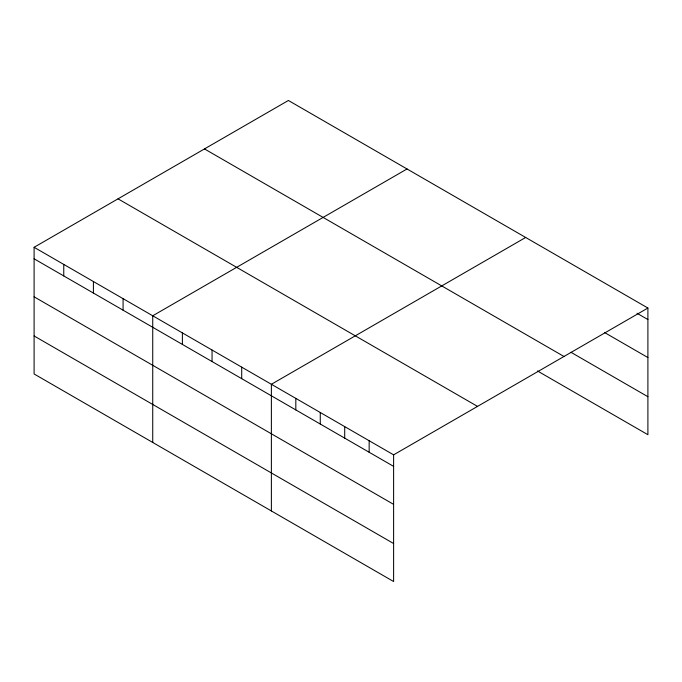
<?xml version="1.0" encoding="UTF-8"?>
<svg xmlns="http://www.w3.org/2000/svg" width="682" height="682" viewBox="0 0 682 682"><rect width="100%" height="100%" fill="white"/><g stroke="black" fill="none" stroke-linecap="round" stroke-linejoin="round"><path stroke-width="1.02" d="M393.608 504.365L393.608 454.843L34.1 247.293L34.1 373.966L393.608 581.524L393.608 504.365L34.1 296.815M537.442 370.94L647.9 434.707L647.9 308.034L288.392 100.476L34.1 247.293M407.035 168.965L152.734 315.783L152.734 442.465M525.669 237.464L271.376 384.281L271.376 510.954M393.608 454.843L647.9 308.034M637.039 313.277L647.9 319.551M604.44 332.458L647.9 357.556M570.936 352.279L647.9 396.711M204.481 148.923L563.98 356.481M118.02 198.837L477.519 406.395M34.1 258.81L393.608 466.369M34.1 335.97L393.608 543.52M369.158 440.734L369.158 452.251M344.708 426.617L344.708 438.134M320.267 412.508L320.267 424.025M295.817 398.39L295.817 409.908M241.709 367.155L241.709 378.672M212.051 350.028L212.051 361.545M182.392 332.91L182.392 344.427M123.075 298.656L123.075 310.182M93.417 281.538L93.417 293.055M63.758 264.411L63.758 275.929"/></g></svg>
